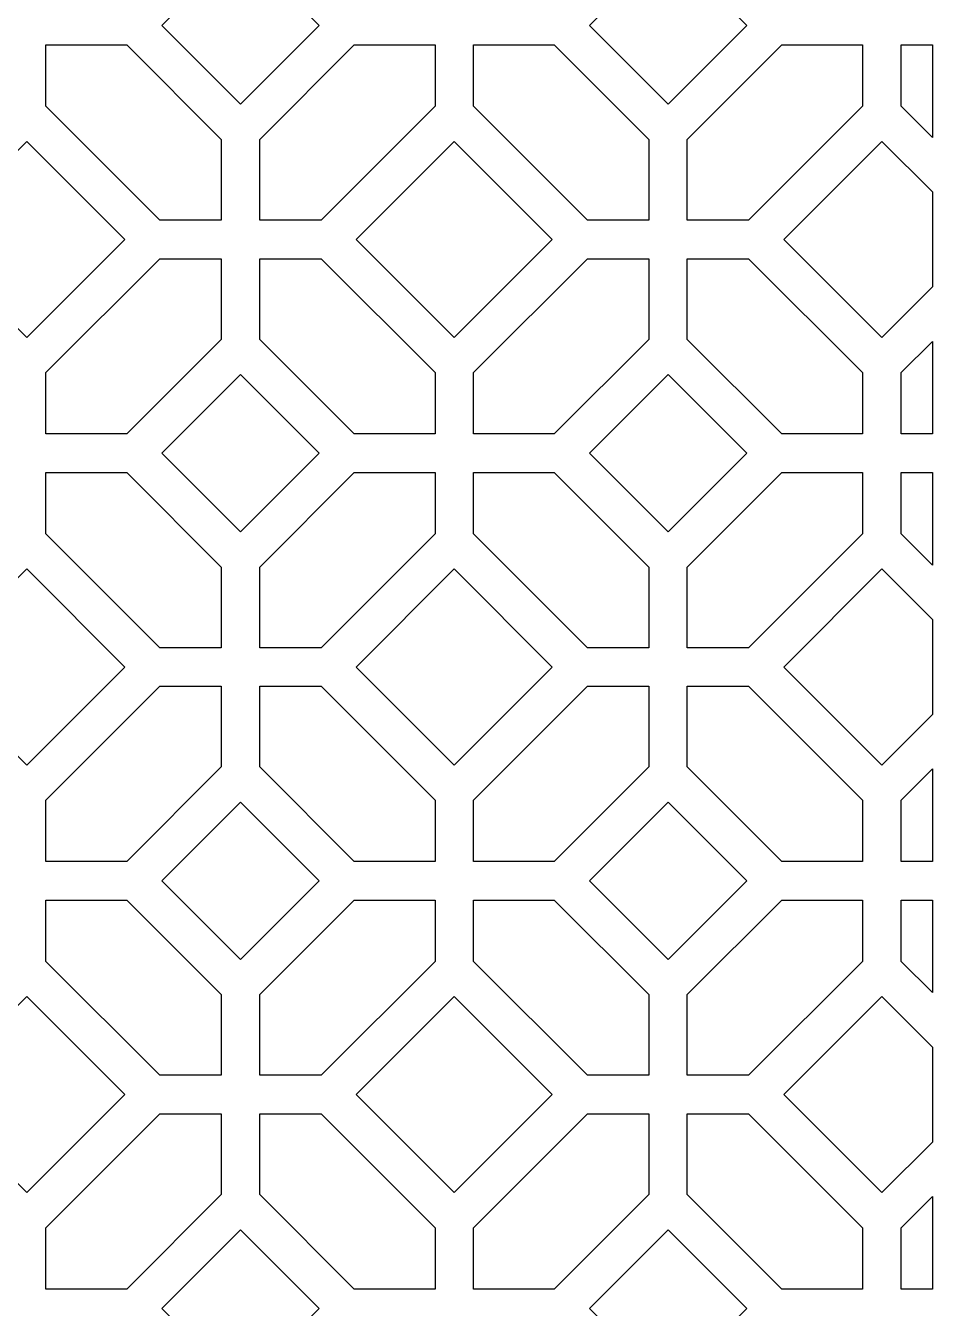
# Model space of a CAD drawing. Header units: centimetres. Extents: x -92 to 92, y -111 to 111.
# Drawn here: x -49.9 to -7.5, y 5.5 to 65.5 of the extents above; entities that cross this region are included whole.
import ezdxf

# ---------------------------------------------------------------- set-up
doc = ezdxf.new("R2010")
doc.units = ezdxf.units.CM
doc.header["$MEASUREMENT"] = 0
doc.layers.add('layer 1', color=7, linetype='Continuous')

msp = doc.modelspace()

# ---------------------------------------------------------------- linework, layer by layer
at = {"layer": 'layer 1', "color": 242}
for points, knots in [([(-39.81539, 61.79491), (-39.81539, 61.79491), (-36.1383, 65.472), (-36.1383, 65.472), (-36.1383, 65.472), (-36.1383, 65.472), (-39.81539, 69.14909), (-39.81539, 69.14909), (-39.81539, 69.14909), (-39.81539, 69.14909), (-43.49247, 65.472), (-43.49247, 65.472), (-43.49247, 65.472), (-43.49247, 65.472), (-39.81539, 61.79491), (-39.81539, 61.79491)], [0, 0, 0, 0, 0.2, 0.2, 0.2, 0.2, 0.4, 0.4, 0.4, 0.4, 0.6, 0.6, 0.6, 0.6, 1, 1, 1, 1]), ([(-19.81539, 61.79492), (-19.81539, 61.79492), (-16.1383, 65.47201), (-16.1383, 65.47201), (-16.1383, 65.47201), (-16.1383, 65.47201), (-19.81539, 69.1491), (-19.81539, 69.1491), (-19.81539, 69.1491), (-19.81539, 69.1491), (-23.49247, 65.47201), (-23.49247, 65.47201), (-23.49247, 65.47201), (-23.49247, 65.47201), (-19.81539, 61.79492), (-19.81539, 61.79492)], [0, 0, 0, 0, 0.2, 0.2, 0.2, 0.2, 0.4, 0.4, 0.4, 0.4, 0.6, 0.6, 0.6, 0.6, 1, 1, 1, 1]), ([(-48.91538, 64.572), (-48.91538, 64.572), (-48.91538, 61.70251), (-48.91538, 61.70251), (-48.91538, 61.70251), (-48.91538, 61.70251), (-43.58486, 56.37199), (-43.58486, 56.37199), (-43.58486, 56.37199), (-43.58486, 56.37199), (-40.71539, 56.37199), (-40.71539, 56.37199), (-40.71539, 56.37199), (-40.71539, 56.37199), (-40.71539, 60.14959), (-40.71539, 60.14959), (-40.71539, 60.14959), (-40.71539, 60.14959), (-45.13779, 64.572), (-45.13779, 64.572), (-45.13779, 64.572), (-45.13779, 64.572), (-48.91538, 64.572), (-48.91538, 64.572)], [0, 0, 0, 0, 0.14285714, 0.14285714, 0.14285714, 0.14285714, 0.28571429, 0.28571429, 0.28571429, 0.28571429, 0.42857143, 0.42857143, 0.42857143, 0.42857143, 0.57142857, 0.57142857, 0.57142857, 0.57142857, 0.71428571, 0.71428571, 0.71428571, 0.71428571, 1, 1, 1, 1]), ([(-30.71538, 61.70251), (-30.71538, 61.70251), (-30.71538, 64.572), (-30.71538, 64.572), (-30.71538, 64.572), (-30.71538, 64.572), (-34.49298, 64.572), (-34.49298, 64.572), (-34.49298, 64.572), (-34.49298, 64.572), (-38.91539, 60.14959), (-38.91539, 60.14959), (-38.91539, 60.14959), (-38.91539, 60.14959), (-38.91539, 56.37199), (-38.91539, 56.37199), (-38.91539, 56.37199), (-38.91539, 56.37199), (-36.0459, 56.37199), (-36.0459, 56.37199), (-36.0459, 56.37199), (-36.0459, 56.37199), (-30.71538, 61.70251), (-30.71538, 61.70251)], [0, 0, 0, 0, 0.14285714, 0.14285714, 0.14285714, 0.14285714, 0.28571429, 0.28571429, 0.28571429, 0.28571429, 0.42857143, 0.42857143, 0.42857143, 0.42857143, 0.57142857, 0.57142857, 0.57142857, 0.57142857, 0.71428571, 0.71428571, 0.71428571, 0.71428571, 1, 1, 1, 1]), ([(-28.91538, 64.57201), (-28.91538, 64.57201), (-28.91538, 61.70252), (-28.91538, 61.70252), (-28.91538, 61.70252), (-28.91538, 61.70252), (-23.58486, 56.372), (-23.58486, 56.372), (-23.58486, 56.372), (-23.58486, 56.372), (-20.71539, 56.372), (-20.71539, 56.372), (-20.71539, 56.372), (-20.71539, 56.372), (-20.71539, 60.1496), (-20.71539, 60.1496), (-20.71539, 60.1496), (-20.71539, 60.1496), (-25.13779, 64.57201), (-25.13779, 64.57201), (-25.13779, 64.57201), (-25.13779, 64.57201), (-28.91538, 64.57201), (-28.91538, 64.57201)], [0, 0, 0, 0, 0.14285714, 0.14285714, 0.14285714, 0.14285714, 0.28571429, 0.28571429, 0.28571429, 0.28571429, 0.42857143, 0.42857143, 0.42857143, 0.42857143, 0.57142857, 0.57142857, 0.57142857, 0.57142857, 0.71428571, 0.71428571, 0.71428571, 0.71428571, 1, 1, 1, 1]), ([(-10.71538, 61.70252), (-10.71538, 61.70252), (-10.71538, 64.57201), (-10.71538, 64.57201), (-10.71538, 64.57201), (-10.71538, 64.57201), (-14.49298, 64.57201), (-14.49298, 64.57201), (-14.49298, 64.57201), (-14.49298, 64.57201), (-18.91539, 60.1496), (-18.91539, 60.1496), (-18.91539, 60.1496), (-18.91539, 60.1496), (-18.91539, 56.372), (-18.91539, 56.372), (-18.91539, 56.372), (-18.91539, 56.372), (-16.0459, 56.372), (-16.0459, 56.372), (-16.0459, 56.372), (-16.0459, 56.372), (-10.71538, 61.70252), (-10.71538, 61.70252)], [0, 0, 0, 0, 0.14285714, 0.14285714, 0.14285714, 0.14285714, 0.28571429, 0.28571429, 0.28571429, 0.28571429, 0.42857143, 0.42857143, 0.42857143, 0.42857143, 0.57142857, 0.57142857, 0.57142857, 0.57142857, 0.71428571, 0.71428571, 0.71428571, 0.71428571, 1, 1, 1, 1]), ([(-7.45335, 64.57203), (-7.45335, 64.57203), (-8.91538, 64.57202), (-8.91538, 64.57202), (-8.91538, 64.57202), (-8.91538, 64.57202), (-8.91538, 61.70253), (-8.91538, 61.70253), (-8.91538, 61.70253), (-8.91538, 61.70253), (-7.45335, 60.24051), (-7.45335, 60.24051), (-7.45335, 60.24051), (-7.45335, 60.24051), (-7.45335, 64.57203), (-7.45335, 64.57203)], [0, 0, 0, 0, 0.2, 0.2, 0.2, 0.2, 0.4, 0.4, 0.4, 0.4, 0.6, 0.6, 0.6, 0.6, 1, 1, 1, 1]), ([(-49.81538, 60.05719), (-49.81538, 60.05719), (-54.40058, 55.472), (-54.40058, 55.472), (-54.40058, 55.472), (-54.40058, 55.472), (-49.81537, 50.88679), (-49.81537, 50.88679), (-49.81537, 50.88679), (-49.81537, 50.88679), (-45.23018, 55.47199), (-45.23018, 55.47199), (-45.23018, 55.47199), (-45.23018, 55.47199), (-49.81538, 60.05719), (-49.81538, 60.05719)], [0, 0, 0, 0, 0.2, 0.2, 0.2, 0.2, 0.4, 0.4, 0.4, 0.4, 0.6, 0.6, 0.6, 0.6, 1, 1, 1, 1]), ([(-29.81538, 60.0572), (-29.81538, 60.0572), (-34.40058, 55.472), (-34.40058, 55.472), (-34.40058, 55.472), (-34.40058, 55.472), (-29.81538, 50.8868), (-29.81538, 50.8868), (-29.81538, 50.8868), (-29.81538, 50.8868), (-25.23018, 55.472), (-25.23018, 55.472), (-25.23018, 55.472), (-25.23018, 55.472), (-29.81538, 60.0572), (-29.81538, 60.0572)], [0, 0, 0, 0, 0.2, 0.2, 0.2, 0.2, 0.4, 0.4, 0.4, 0.4, 0.6, 0.6, 0.6, 0.6, 1, 1, 1, 1]), ([(-7.45335, 57.69519), (-7.45335, 57.69519), (-9.81538, 60.05721), (-9.81538, 60.05721), (-9.81538, 60.05721), (-9.81538, 60.05721), (-14.40058, 55.47201), (-14.40058, 55.47201), (-14.40058, 55.47201), (-14.40058, 55.47201), (-9.81538, 50.88681), (-9.81538, 50.88681), (-9.81538, 50.88681), (-9.81538, 50.88681), (-7.45335, 53.24884), (-7.45335, 53.24884), (-7.45335, 53.24884), (-7.45335, 53.24884), (-7.45335, 57.69519), (-7.45335, 57.69519)], [0, 0, 0, 0, 0.16666667, 0.16666667, 0.16666667, 0.16666667, 0.33333333, 0.33333333, 0.33333333, 0.33333333, 0.5, 0.5, 0.5, 0.5, 0.66666667, 0.66666667, 0.66666667, 0.66666667, 1, 1, 1, 1]), ([(-40.71538, 54.57199), (-40.71538, 54.57199), (-43.58485, 54.57199), (-43.58485, 54.57199), (-43.58485, 54.57199), (-43.58485, 54.57199), (-48.91537, 49.24147), (-48.91537, 49.24147), (-48.91537, 49.24147), (-48.91537, 49.24147), (-48.91537, 46.372), (-48.91537, 46.372), (-48.91537, 46.372), (-48.91537, 46.372), (-45.13778, 46.372), (-45.13778, 46.372), (-45.13778, 46.372), (-45.13778, 46.372), (-40.71538, 50.79441), (-40.71538, 50.79441), (-40.71538, 50.79441), (-40.71538, 50.79441), (-40.71538, 54.57199), (-40.71538, 54.57199)], [0, 0, 0, 0, 0.14285714, 0.14285714, 0.14285714, 0.14285714, 0.28571429, 0.28571429, 0.28571429, 0.28571429, 0.42857143, 0.42857143, 0.42857143, 0.42857143, 0.57142857, 0.57142857, 0.57142857, 0.57142857, 0.71428571, 0.71428571, 0.71428571, 0.71428571, 1, 1, 1, 1]), ([(-36.04589, 54.57199), (-36.04589, 54.57199), (-38.91538, 54.57199), (-38.91538, 54.57199), (-38.91538, 54.57199), (-38.91538, 54.57199), (-38.91538, 50.79441), (-38.91538, 50.79441), (-38.91538, 50.79441), (-38.91538, 50.79441), (-34.49297, 46.372), (-34.49297, 46.372), (-34.49297, 46.372), (-34.49297, 46.372), (-30.71537, 46.372), (-30.71537, 46.372), (-30.71537, 46.372), (-30.71537, 46.372), (-30.71537, 49.24147), (-30.71537, 49.24147), (-30.71537, 49.24147), (-30.71537, 49.24147), (-36.04589, 54.57199), (-36.04589, 54.57199)], [0, 0, 0, 0, 0.14285714, 0.14285714, 0.14285714, 0.14285714, 0.28571429, 0.28571429, 0.28571429, 0.28571429, 0.42857143, 0.42857143, 0.42857143, 0.42857143, 0.57142857, 0.57142857, 0.57142857, 0.57142857, 0.71428571, 0.71428571, 0.71428571, 0.71428571, 1, 1, 1, 1]), ([(-20.71538, 54.572), (-20.71538, 54.572), (-23.58485, 54.572), (-23.58485, 54.572), (-23.58485, 54.572), (-23.58485, 54.572), (-28.91537, 49.24148), (-28.91537, 49.24148), (-28.91537, 49.24148), (-28.91537, 49.24148), (-28.91537, 46.37201), (-28.91537, 46.37201), (-28.91537, 46.37201), (-28.91537, 46.37201), (-25.13778, 46.37201), (-25.13778, 46.37201), (-25.13778, 46.37201), (-25.13778, 46.37201), (-20.71538, 50.79442), (-20.71538, 50.79442), (-20.71538, 50.79442), (-20.71538, 50.79442), (-20.71538, 54.572), (-20.71538, 54.572)], [0, 0, 0, 0, 0.14285714, 0.14285714, 0.14285714, 0.14285714, 0.28571429, 0.28571429, 0.28571429, 0.28571429, 0.42857143, 0.42857143, 0.42857143, 0.42857143, 0.57142857, 0.57142857, 0.57142857, 0.57142857, 0.71428571, 0.71428571, 0.71428571, 0.71428571, 1, 1, 1, 1]), ([(-16.04589, 54.572), (-16.04589, 54.572), (-18.91538, 54.572), (-18.91538, 54.572), (-18.91538, 54.572), (-18.91538, 54.572), (-18.91538, 50.79442), (-18.91538, 50.79442), (-18.91538, 50.79442), (-18.91538, 50.79442), (-14.49297, 46.37201), (-14.49297, 46.37201), (-14.49297, 46.37201), (-14.49297, 46.37201), (-10.71537, 46.37201), (-10.71537, 46.37201), (-10.71537, 46.37201), (-10.71537, 46.37201), (-10.71537, 49.24148), (-10.71537, 49.24148), (-10.71537, 49.24148), (-10.71537, 49.24148), (-16.04589, 54.572), (-16.04589, 54.572)], [0, 0, 0, 0, 0.14285714, 0.14285714, 0.14285714, 0.14285714, 0.28571429, 0.28571429, 0.28571429, 0.28571429, 0.42857143, 0.42857143, 0.42857143, 0.42857143, 0.57142857, 0.57142857, 0.57142857, 0.57142857, 0.71428571, 0.71428571, 0.71428571, 0.71428571, 1, 1, 1, 1]), ([(-7.45335, 50.70351), (-7.45335, 50.70351), (-8.91537, 49.24149), (-8.91537, 49.24149), (-8.91537, 49.24149), (-8.91537, 49.24149), (-8.91537, 46.37202), (-8.91537, 46.37202), (-8.91537, 46.37202), (-8.91537, 46.37202), (-7.45335, 46.37201), (-7.45335, 46.37201), (-7.45335, 46.37201), (-7.45335, 46.37201), (-7.45335, 50.70351), (-7.45335, 50.70351)], [0, 0, 0, 0, 0.2, 0.2, 0.2, 0.2, 0.4, 0.4, 0.4, 0.4, 0.6, 0.6, 0.6, 0.6, 1, 1, 1, 1]), ([(-39.81538, 41.79491), (-39.81538, 41.79491), (-36.13829, 45.472), (-36.13829, 45.472), (-36.13829, 45.472), (-36.13829, 45.472), (-39.81538, 49.14909), (-39.81538, 49.14909), (-39.81538, 49.14909), (-39.81538, 49.14909), (-43.49246, 45.472), (-43.49246, 45.472), (-43.49246, 45.472), (-43.49246, 45.472), (-39.81538, 41.79491), (-39.81538, 41.79491)], [0, 0, 0, 0, 0.2, 0.2, 0.2, 0.2, 0.4, 0.4, 0.4, 0.4, 0.6, 0.6, 0.6, 0.6, 1, 1, 1, 1]), ([(-19.81538, 41.79492), (-19.81538, 41.79492), (-16.13829, 45.47201), (-16.13829, 45.47201), (-16.13829, 45.47201), (-16.13829, 45.47201), (-19.81538, 49.1491), (-19.81538, 49.1491), (-19.81538, 49.1491), (-19.81538, 49.1491), (-23.49246, 45.47201), (-23.49246, 45.47201), (-23.49246, 45.47201), (-23.49246, 45.47201), (-19.81538, 41.79492), (-19.81538, 41.79492)], [0, 0, 0, 0, 0.2, 0.2, 0.2, 0.2, 0.4, 0.4, 0.4, 0.4, 0.6, 0.6, 0.6, 0.6, 1, 1, 1, 1]), ([(-48.91537, 44.572), (-48.91537, 44.572), (-48.91537, 41.70251), (-48.91537, 41.70251), (-48.91537, 41.70251), (-48.91537, 41.70251), (-43.58485, 36.37199), (-43.58485, 36.37199), (-43.58485, 36.37199), (-43.58485, 36.37199), (-40.71538, 36.37199), (-40.71538, 36.37199), (-40.71538, 36.37199), (-40.71538, 36.37199), (-40.71538, 40.14959), (-40.71538, 40.14959), (-40.71538, 40.14959), (-40.71538, 40.14959), (-45.13778, 44.572), (-45.13778, 44.572), (-45.13778, 44.572), (-45.13778, 44.572), (-48.91537, 44.572), (-48.91537, 44.572)], [0, 0, 0, 0, 0.14285714, 0.14285714, 0.14285714, 0.14285714, 0.28571429, 0.28571429, 0.28571429, 0.28571429, 0.42857143, 0.42857143, 0.42857143, 0.42857143, 0.57142857, 0.57142857, 0.57142857, 0.57142857, 0.71428571, 0.71428571, 0.71428571, 0.71428571, 1, 1, 1, 1]), ([(-30.71537, 41.70251), (-30.71537, 41.70251), (-30.71537, 44.572), (-30.71537, 44.572), (-30.71537, 44.572), (-30.71537, 44.572), (-34.49297, 44.572), (-34.49297, 44.572), (-34.49297, 44.572), (-34.49297, 44.572), (-38.91538, 40.14959), (-38.91538, 40.14959), (-38.91538, 40.14959), (-38.91538, 40.14959), (-38.91538, 36.37199), (-38.91538, 36.37199), (-38.91538, 36.37199), (-38.91538, 36.37199), (-36.04589, 36.37199), (-36.04589, 36.37199), (-36.04589, 36.37199), (-36.04589, 36.37199), (-30.71537, 41.70251), (-30.71537, 41.70251)], [0, 0, 0, 0, 0.14285714, 0.14285714, 0.14285714, 0.14285714, 0.28571429, 0.28571429, 0.28571429, 0.28571429, 0.42857143, 0.42857143, 0.42857143, 0.42857143, 0.57142857, 0.57142857, 0.57142857, 0.57142857, 0.71428571, 0.71428571, 0.71428571, 0.71428571, 1, 1, 1, 1]), ([(-28.91537, 44.57201), (-28.91537, 44.57201), (-28.91537, 41.70252), (-28.91537, 41.70252), (-28.91537, 41.70252), (-28.91537, 41.70252), (-23.58485, 36.372), (-23.58485, 36.372), (-23.58485, 36.372), (-23.58485, 36.372), (-20.71538, 36.372), (-20.71538, 36.372), (-20.71538, 36.372), (-20.71538, 36.372), (-20.71538, 40.1496), (-20.71538, 40.1496), (-20.71538, 40.1496), (-20.71538, 40.1496), (-25.13778, 44.57201), (-25.13778, 44.57201), (-25.13778, 44.57201), (-25.13778, 44.57201), (-28.91537, 44.57201), (-28.91537, 44.57201)], [0, 0, 0, 0, 0.14285714, 0.14285714, 0.14285714, 0.14285714, 0.28571429, 0.28571429, 0.28571429, 0.28571429, 0.42857143, 0.42857143, 0.42857143, 0.42857143, 0.57142857, 0.57142857, 0.57142857, 0.57142857, 0.71428571, 0.71428571, 0.71428571, 0.71428571, 1, 1, 1, 1]), ([(-10.71537, 41.70252), (-10.71537, 41.70252), (-10.71537, 44.57201), (-10.71537, 44.57201), (-10.71537, 44.57201), (-10.71537, 44.57201), (-14.49297, 44.57201), (-14.49297, 44.57201), (-14.49297, 44.57201), (-14.49297, 44.57201), (-18.91538, 40.1496), (-18.91538, 40.1496), (-18.91538, 40.1496), (-18.91538, 40.1496), (-18.91538, 36.372), (-18.91538, 36.372), (-18.91538, 36.372), (-18.91538, 36.372), (-16.04589, 36.372), (-16.04589, 36.372), (-16.04589, 36.372), (-16.04589, 36.372), (-10.71537, 41.70252), (-10.71537, 41.70252)], [0, 0, 0, 0, 0.14285714, 0.14285714, 0.14285714, 0.14285714, 0.28571429, 0.28571429, 0.28571429, 0.28571429, 0.42857143, 0.42857143, 0.42857143, 0.42857143, 0.57142857, 0.57142857, 0.57142857, 0.57142857, 0.71428571, 0.71428571, 0.71428571, 0.71428571, 1, 1, 1, 1]), ([(-7.45335, 44.57202), (-7.45335, 44.57202), (-8.91537, 44.57202), (-8.91537, 44.57202), (-8.91537, 44.57202), (-8.91537, 44.57202), (-8.91537, 41.70253), (-8.91537, 41.70253), (-8.91537, 41.70253), (-8.91537, 41.70253), (-7.45335, 40.24051), (-7.45335, 40.24051), (-7.45335, 40.24051), (-7.45335, 40.24051), (-7.45335, 44.57202), (-7.45335, 44.57202)], [0, 0, 0, 0, 0.2, 0.2, 0.2, 0.2, 0.4, 0.4, 0.4, 0.4, 0.6, 0.6, 0.6, 0.6, 1, 1, 1, 1]), ([(-49.81537, 40.05719), (-49.81537, 40.05719), (-54.40057, 35.472), (-54.40057, 35.472), (-54.40057, 35.472), (-54.40057, 35.472), (-49.81536, 30.88679), (-49.81536, 30.88679), (-49.81536, 30.88679), (-49.81536, 30.88679), (-45.23017, 35.47199), (-45.23017, 35.47199), (-45.23017, 35.47199), (-45.23017, 35.47199), (-49.81537, 40.05719), (-49.81537, 40.05719)], [0, 0, 0, 0, 0.2, 0.2, 0.2, 0.2, 0.4, 0.4, 0.4, 0.4, 0.6, 0.6, 0.6, 0.6, 1, 1, 1, 1]), ([(-29.81537, 40.0572), (-29.81537, 40.0572), (-34.40057, 35.472), (-34.40057, 35.472), (-34.40057, 35.472), (-34.40057, 35.472), (-29.81537, 30.8868), (-29.81537, 30.8868), (-29.81537, 30.8868), (-29.81537, 30.8868), (-25.23017, 35.472), (-25.23017, 35.472), (-25.23017, 35.472), (-25.23017, 35.472), (-29.81537, 40.0572), (-29.81537, 40.0572)], [0, 0, 0, 0, 0.2, 0.2, 0.2, 0.2, 0.4, 0.4, 0.4, 0.4, 0.6, 0.6, 0.6, 0.6, 1, 1, 1, 1]), ([(-7.45335, 37.6952), (-7.45335, 37.6952), (-9.81537, 40.05721), (-9.81537, 40.05721), (-9.81537, 40.05721), (-9.81537, 40.05721), (-14.40057, 35.47201), (-14.40057, 35.47201), (-14.40057, 35.47201), (-14.40057, 35.47201), (-9.81537, 30.88681), (-9.81537, 30.88681), (-9.81537, 30.88681), (-9.81537, 30.88681), (-7.45335, 33.24879), (-7.45335, 33.24879), (-7.45335, 33.24879), (-7.45335, 33.24879), (-7.45335, 37.6952), (-7.45335, 37.6952)], [0, 0, 0, 0, 0.16666667, 0.16666667, 0.16666667, 0.16666667, 0.33333333, 0.33333333, 0.33333333, 0.33333333, 0.5, 0.5, 0.5, 0.5, 0.66666667, 0.66666667, 0.66666667, 0.66666667, 1, 1, 1, 1]), ([(-40.71537, 34.57199), (-40.71537, 34.57199), (-43.58484, 34.57199), (-43.58484, 34.57199), (-43.58484, 34.57199), (-43.58484, 34.57199), (-48.91536, 29.24147), (-48.91536, 29.24147), (-48.91536, 29.24147), (-48.91536, 29.24147), (-48.91536, 26.372), (-48.91536, 26.372), (-48.91536, 26.372), (-48.91536, 26.372), (-45.13777, 26.372), (-45.13777, 26.372), (-45.13777, 26.372), (-45.13777, 26.372), (-40.71537, 30.79441), (-40.71537, 30.79441), (-40.71537, 30.79441), (-40.71537, 30.79441), (-40.71537, 34.57199), (-40.71537, 34.57199)], [0, 0, 0, 0, 0.14285714, 0.14285714, 0.14285714, 0.14285714, 0.28571429, 0.28571429, 0.28571429, 0.28571429, 0.42857143, 0.42857143, 0.42857143, 0.42857143, 0.57142857, 0.57142857, 0.57142857, 0.57142857, 0.71428571, 0.71428571, 0.71428571, 0.71428571, 1, 1, 1, 1]), ([(-36.04588, 34.57199), (-36.04588, 34.57199), (-38.91537, 34.57199), (-38.91537, 34.57199), (-38.91537, 34.57199), (-38.91537, 34.57199), (-38.91537, 30.79441), (-38.91537, 30.79441), (-38.91537, 30.79441), (-38.91537, 30.79441), (-34.49296, 26.372), (-34.49296, 26.372), (-34.49296, 26.372), (-34.49296, 26.372), (-30.71536, 26.372), (-30.71536, 26.372), (-30.71536, 26.372), (-30.71536, 26.372), (-30.71536, 29.24147), (-30.71536, 29.24147), (-30.71536, 29.24147), (-30.71536, 29.24147), (-36.04588, 34.57199), (-36.04588, 34.57199)], [0, 0, 0, 0, 0.14285714, 0.14285714, 0.14285714, 0.14285714, 0.28571429, 0.28571429, 0.28571429, 0.28571429, 0.42857143, 0.42857143, 0.42857143, 0.42857143, 0.57142857, 0.57142857, 0.57142857, 0.57142857, 0.71428571, 0.71428571, 0.71428571, 0.71428571, 1, 1, 1, 1]), ([(-20.71537, 34.572), (-20.71537, 34.572), (-23.58484, 34.572), (-23.58484, 34.572), (-23.58484, 34.572), (-23.58484, 34.572), (-28.91536, 29.24148), (-28.91536, 29.24148), (-28.91536, 29.24148), (-28.91536, 29.24148), (-28.91536, 26.37201), (-28.91536, 26.37201), (-28.91536, 26.37201), (-28.91536, 26.37201), (-25.13777, 26.37201), (-25.13777, 26.37201), (-25.13777, 26.37201), (-25.13777, 26.37201), (-20.71537, 30.79442), (-20.71537, 30.79442), (-20.71537, 30.79442), (-20.71537, 30.79442), (-20.71537, 34.572), (-20.71537, 34.572)], [0, 0, 0, 0, 0.14285714, 0.14285714, 0.14285714, 0.14285714, 0.28571429, 0.28571429, 0.28571429, 0.28571429, 0.42857143, 0.42857143, 0.42857143, 0.42857143, 0.57142857, 0.57142857, 0.57142857, 0.57142857, 0.71428571, 0.71428571, 0.71428571, 0.71428571, 1, 1, 1, 1]), ([(-16.04588, 34.572), (-16.04588, 34.572), (-18.91537, 34.572), (-18.91537, 34.572), (-18.91537, 34.572), (-18.91537, 34.572), (-18.91537, 30.79442), (-18.91537, 30.79442), (-18.91537, 30.79442), (-18.91537, 30.79442), (-14.49296, 26.37201), (-14.49296, 26.37201), (-14.49296, 26.37201), (-14.49296, 26.37201), (-10.71536, 26.37201), (-10.71536, 26.37201), (-10.71536, 26.37201), (-10.71536, 26.37201), (-10.71536, 29.24148), (-10.71536, 29.24148), (-10.71536, 29.24148), (-10.71536, 29.24148), (-16.04588, 34.572), (-16.04588, 34.572)], [0, 0, 0, 0, 0.14285714, 0.14285714, 0.14285714, 0.14285714, 0.28571429, 0.28571429, 0.28571429, 0.28571429, 0.42857143, 0.42857143, 0.42857143, 0.42857143, 0.57142857, 0.57142857, 0.57142857, 0.57142857, 0.71428571, 0.71428571, 0.71428571, 0.71428571, 1, 1, 1, 1]), ([(-7.45335, 30.7035), (-7.45335, 30.7035), (-8.91536, 29.24149), (-8.91536, 29.24149), (-8.91536, 29.24149), (-8.91536, 29.24149), (-8.91536, 26.37202), (-8.91536, 26.37202), (-8.91536, 26.37202), (-8.91536, 26.37202), (-7.45335, 26.37198), (-7.45335, 26.37198), (-7.45335, 26.37198), (-7.45335, 26.37198), (-7.45335, 30.7035), (-7.45335, 30.7035)], [0, 0, 0, 0, 0.2, 0.2, 0.2, 0.2, 0.4, 0.4, 0.4, 0.4, 0.6, 0.6, 0.6, 0.6, 1, 1, 1, 1]), ([(-39.81537, 21.79491), (-39.81537, 21.79491), (-36.13828, 25.472), (-36.13828, 25.472), (-36.13828, 25.472), (-36.13828, 25.472), (-39.81537, 29.14909), (-39.81537, 29.14909), (-39.81537, 29.14909), (-39.81537, 29.14909), (-43.49245, 25.472), (-43.49245, 25.472), (-43.49245, 25.472), (-43.49245, 25.472), (-39.81537, 21.79491), (-39.81537, 21.79491)], [0, 0, 0, 0, 0.2, 0.2, 0.2, 0.2, 0.4, 0.4, 0.4, 0.4, 0.6, 0.6, 0.6, 0.6, 1, 1, 1, 1]), ([(-19.81537, 21.79492), (-19.81537, 21.79492), (-16.13828, 25.47201), (-16.13828, 25.47201), (-16.13828, 25.47201), (-16.13828, 25.47201), (-19.81537, 29.1491), (-19.81537, 29.1491), (-19.81537, 29.1491), (-19.81537, 29.1491), (-23.49245, 25.47201), (-23.49245, 25.47201), (-23.49245, 25.47201), (-23.49245, 25.47201), (-19.81537, 21.79492), (-19.81537, 21.79492)], [0, 0, 0, 0, 0.2, 0.2, 0.2, 0.2, 0.4, 0.4, 0.4, 0.4, 0.6, 0.6, 0.6, 0.6, 1, 1, 1, 1]), ([(-48.91536, 24.572), (-48.91536, 24.572), (-48.91536, 21.70251), (-48.91536, 21.70251), (-48.91536, 21.70251), (-48.91536, 21.70251), (-43.58484, 16.37199), (-43.58484, 16.37199), (-43.58484, 16.37199), (-43.58484, 16.37199), (-40.71537, 16.37199), (-40.71537, 16.37199), (-40.71537, 16.37199), (-40.71537, 16.37199), (-40.71537, 20.14959), (-40.71537, 20.14959), (-40.71537, 20.14959), (-40.71537, 20.14959), (-45.13777, 24.572), (-45.13777, 24.572), (-45.13777, 24.572), (-45.13777, 24.572), (-48.91536, 24.572), (-48.91536, 24.572)], [0, 0, 0, 0, 0.14285714, 0.14285714, 0.14285714, 0.14285714, 0.28571429, 0.28571429, 0.28571429, 0.28571429, 0.42857143, 0.42857143, 0.42857143, 0.42857143, 0.57142857, 0.57142857, 0.57142857, 0.57142857, 0.71428571, 0.71428571, 0.71428571, 0.71428571, 1, 1, 1, 1]), ([(-30.71536, 21.70251), (-30.71536, 21.70251), (-30.71536, 24.572), (-30.71536, 24.572), (-30.71536, 24.572), (-30.71536, 24.572), (-34.49296, 24.572), (-34.49296, 24.572), (-34.49296, 24.572), (-34.49296, 24.572), (-38.91537, 20.14959), (-38.91537, 20.14959), (-38.91537, 20.14959), (-38.91537, 20.14959), (-38.91537, 16.37199), (-38.91537, 16.37199), (-38.91537, 16.37199), (-38.91537, 16.37199), (-36.04588, 16.37199), (-36.04588, 16.37199), (-36.04588, 16.37199), (-36.04588, 16.37199), (-30.71536, 21.70251), (-30.71536, 21.70251)], [0, 0, 0, 0, 0.14285714, 0.14285714, 0.14285714, 0.14285714, 0.28571429, 0.28571429, 0.28571429, 0.28571429, 0.42857143, 0.42857143, 0.42857143, 0.42857143, 0.57142857, 0.57142857, 0.57142857, 0.57142857, 0.71428571, 0.71428571, 0.71428571, 0.71428571, 1, 1, 1, 1]), ([(-28.91536, 24.57201), (-28.91536, 24.57201), (-28.91536, 21.70252), (-28.91536, 21.70252), (-28.91536, 21.70252), (-28.91536, 21.70252), (-23.58484, 16.372), (-23.58484, 16.372), (-23.58484, 16.372), (-23.58484, 16.372), (-20.71537, 16.372), (-20.71537, 16.372), (-20.71537, 16.372), (-20.71537, 16.372), (-20.71537, 20.1496), (-20.71537, 20.1496), (-20.71537, 20.1496), (-20.71537, 20.1496), (-25.13777, 24.57201), (-25.13777, 24.57201), (-25.13777, 24.57201), (-25.13777, 24.57201), (-28.91536, 24.57201), (-28.91536, 24.57201)], [0, 0, 0, 0, 0.14285714, 0.14285714, 0.14285714, 0.14285714, 0.28571429, 0.28571429, 0.28571429, 0.28571429, 0.42857143, 0.42857143, 0.42857143, 0.42857143, 0.57142857, 0.57142857, 0.57142857, 0.57142857, 0.71428571, 0.71428571, 0.71428571, 0.71428571, 1, 1, 1, 1]), ([(-10.71536, 21.70252), (-10.71536, 21.70252), (-10.71536, 24.57201), (-10.71536, 24.57201), (-10.71536, 24.57201), (-10.71536, 24.57201), (-14.49296, 24.57201), (-14.49296, 24.57201), (-14.49296, 24.57201), (-14.49296, 24.57201), (-18.91537, 20.1496), (-18.91537, 20.1496), (-18.91537, 20.1496), (-18.91537, 20.1496), (-18.91537, 16.372), (-18.91537, 16.372), (-18.91537, 16.372), (-18.91537, 16.372), (-16.04588, 16.372), (-16.04588, 16.372), (-16.04588, 16.372), (-16.04588, 16.372), (-10.71536, 21.70252), (-10.71536, 21.70252)], [0, 0, 0, 0, 0.14285714, 0.14285714, 0.14285714, 0.14285714, 0.28571429, 0.28571429, 0.28571429, 0.28571429, 0.42857143, 0.42857143, 0.42857143, 0.42857143, 0.57142857, 0.57142857, 0.57142857, 0.57142857, 0.71428571, 0.71428571, 0.71428571, 0.71428571, 1, 1, 1, 1]), ([(-7.45335, 24.57202), (-7.45335, 24.57202), (-8.91536, 24.57202), (-8.91536, 24.57202), (-8.91536, 24.57202), (-8.91536, 24.57202), (-8.91536, 21.70253), (-8.91536, 21.70253), (-8.91536, 21.70253), (-8.91536, 21.70253), (-7.45335, 20.24051), (-7.45335, 20.24051), (-7.45335, 20.24051), (-7.45335, 20.24051), (-7.45335, 24.57202), (-7.45335, 24.57202)], [0, 0, 0, 0, 0.2, 0.2, 0.2, 0.2, 0.4, 0.4, 0.4, 0.4, 0.6, 0.6, 0.6, 0.6, 1, 1, 1, 1]), ([(-49.81536, 20.05719), (-49.81536, 20.05719), (-54.40056, 15.472), (-54.40056, 15.472), (-54.40056, 15.472), (-54.40056, 15.472), (-49.81535, 10.88679), (-49.81535, 10.88679), (-49.81535, 10.88679), (-49.81535, 10.88679), (-45.23016, 15.47199), (-45.23016, 15.47199), (-45.23016, 15.47199), (-45.23016, 15.47199), (-49.81536, 20.05719), (-49.81536, 20.05719)], [0, 0, 0, 0, 0.2, 0.2, 0.2, 0.2, 0.4, 0.4, 0.4, 0.4, 0.6, 0.6, 0.6, 0.6, 1, 1, 1, 1]), ([(-29.81536, 20.0572), (-29.81536, 20.0572), (-34.40056, 15.472), (-34.40056, 15.472), (-34.40056, 15.472), (-34.40056, 15.472), (-29.81536, 10.8868), (-29.81536, 10.8868), (-29.81536, 10.8868), (-29.81536, 10.8868), (-25.23016, 15.472), (-25.23016, 15.472), (-25.23016, 15.472), (-25.23016, 15.472), (-29.81536, 20.0572), (-29.81536, 20.0572)], [0, 0, 0, 0, 0.2, 0.2, 0.2, 0.2, 0.4, 0.4, 0.4, 0.4, 0.6, 0.6, 0.6, 0.6, 1, 1, 1, 1]), ([(-7.45335, 17.69521), (-7.45335, 17.69521), (-9.81536, 20.05721), (-9.81536, 20.05721), (-9.81536, 20.05721), (-9.81536, 20.05721), (-14.40056, 15.47201), (-14.40056, 15.47201), (-14.40056, 15.47201), (-14.40056, 15.47201), (-9.81536, 10.88681), (-9.81536, 10.88681), (-9.81536, 10.88681), (-9.81536, 10.88681), (-7.45335, 13.24883), (-7.45335, 13.24883), (-7.45335, 13.24883), (-7.45335, 13.24883), (-7.45335, 17.69521), (-7.45335, 17.69521)], [0, 0, 0, 0, 0.16666667, 0.16666667, 0.16666667, 0.16666667, 0.33333333, 0.33333333, 0.33333333, 0.33333333, 0.5, 0.5, 0.5, 0.5, 0.66666667, 0.66666667, 0.66666667, 0.66666667, 1, 1, 1, 1]), ([(-40.71536, 14.57199), (-40.71536, 14.57199), (-43.58483, 14.57199), (-43.58483, 14.57199), (-43.58483, 14.57199), (-43.58483, 14.57199), (-48.91535, 9.24147), (-48.91535, 9.24147), (-48.91535, 9.24147), (-48.91535, 9.24147), (-48.91535, 6.372), (-48.91535, 6.372), (-48.91535, 6.372), (-48.91535, 6.372), (-45.13776, 6.372), (-45.13776, 6.372), (-45.13776, 6.372), (-45.13776, 6.372), (-40.71536, 10.79441), (-40.71536, 10.79441), (-40.71536, 10.79441), (-40.71536, 10.79441), (-40.71536, 14.57199), (-40.71536, 14.57199)], [0, 0, 0, 0, 0.14285714, 0.14285714, 0.14285714, 0.14285714, 0.28571429, 0.28571429, 0.28571429, 0.28571429, 0.42857143, 0.42857143, 0.42857143, 0.42857143, 0.57142857, 0.57142857, 0.57142857, 0.57142857, 0.71428571, 0.71428571, 0.71428571, 0.71428571, 1, 1, 1, 1]), ([(-36.04587, 14.57199), (-36.04587, 14.57199), (-38.91536, 14.57199), (-38.91536, 14.57199), (-38.91536, 14.57199), (-38.91536, 14.57199), (-38.91536, 10.79441), (-38.91536, 10.79441), (-38.91536, 10.79441), (-38.91536, 10.79441), (-34.49295, 6.372), (-34.49295, 6.372), (-34.49295, 6.372), (-34.49295, 6.372), (-30.71535, 6.372), (-30.71535, 6.372), (-30.71535, 6.372), (-30.71535, 6.372), (-30.71535, 9.24147), (-30.71535, 9.24147), (-30.71535, 9.24147), (-30.71535, 9.24147), (-36.04587, 14.57199), (-36.04587, 14.57199)], [0, 0, 0, 0, 0.14285714, 0.14285714, 0.14285714, 0.14285714, 0.28571429, 0.28571429, 0.28571429, 0.28571429, 0.42857143, 0.42857143, 0.42857143, 0.42857143, 0.57142857, 0.57142857, 0.57142857, 0.57142857, 0.71428571, 0.71428571, 0.71428571, 0.71428571, 1, 1, 1, 1]), ([(-20.71536, 14.572), (-20.71536, 14.572), (-23.58483, 14.572), (-23.58483, 14.572), (-23.58483, 14.572), (-23.58483, 14.572), (-28.91535, 9.24148), (-28.91535, 9.24148), (-28.91535, 9.24148), (-28.91535, 9.24148), (-28.91535, 6.37201), (-28.91535, 6.37201), (-28.91535, 6.37201), (-28.91535, 6.37201), (-25.13776, 6.37201), (-25.13776, 6.37201), (-25.13776, 6.37201), (-25.13776, 6.37201), (-20.71536, 10.79442), (-20.71536, 10.79442), (-20.71536, 10.79442), (-20.71536, 10.79442), (-20.71536, 14.572), (-20.71536, 14.572)], [0, 0, 0, 0, 0.14285714, 0.14285714, 0.14285714, 0.14285714, 0.28571429, 0.28571429, 0.28571429, 0.28571429, 0.42857143, 0.42857143, 0.42857143, 0.42857143, 0.57142857, 0.57142857, 0.57142857, 0.57142857, 0.71428571, 0.71428571, 0.71428571, 0.71428571, 1, 1, 1, 1]), ([(-16.04587, 14.572), (-16.04587, 14.572), (-18.91536, 14.572), (-18.91536, 14.572), (-18.91536, 14.572), (-18.91536, 14.572), (-18.91536, 10.79442), (-18.91536, 10.79442), (-18.91536, 10.79442), (-18.91536, 10.79442), (-14.49295, 6.37201), (-14.49295, 6.37201), (-14.49295, 6.37201), (-14.49295, 6.37201), (-10.71535, 6.37201), (-10.71535, 6.37201), (-10.71535, 6.37201), (-10.71535, 6.37201), (-10.71535, 9.24148), (-10.71535, 9.24148), (-10.71535, 9.24148), (-10.71535, 9.24148), (-16.04587, 14.572), (-16.04587, 14.572)], [0, 0, 0, 0, 0.14285714, 0.14285714, 0.14285714, 0.14285714, 0.28571429, 0.28571429, 0.28571429, 0.28571429, 0.42857143, 0.42857143, 0.42857143, 0.42857143, 0.57142857, 0.57142857, 0.57142857, 0.57142857, 0.71428571, 0.71428571, 0.71428571, 0.71428571, 1, 1, 1, 1]), ([(-7.45335, 10.70349), (-7.45335, 10.70349), (-8.91535, 9.24149), (-8.91535, 9.24149), (-8.91535, 9.24149), (-8.91535, 9.24149), (-8.91535, 6.37202), (-8.91535, 6.37202), (-8.91535, 6.37202), (-8.91535, 6.37202), (-7.45335, 6.37204), (-7.45335, 6.37204), (-7.45335, 6.37204), (-7.45335, 6.37204), (-7.45335, 10.70349), (-7.45335, 10.70349)], [0, 0, 0, 0, 0.2, 0.2, 0.2, 0.2, 0.4, 0.4, 0.4, 0.4, 0.6, 0.6, 0.6, 0.6, 1, 1, 1, 1]), ([(-39.81536, 1.79491), (-39.81536, 1.79491), (-36.13827, 5.472), (-36.13827, 5.472), (-36.13827, 5.472), (-36.13827, 5.472), (-39.81536, 9.14909), (-39.81536, 9.14909), (-39.81536, 9.14909), (-39.81536, 9.14909), (-43.49244, 5.472), (-43.49244, 5.472), (-43.49244, 5.472), (-43.49244, 5.472), (-39.81536, 1.79491), (-39.81536, 1.79491)], [0, 0, 0, 0, 0.2, 0.2, 0.2, 0.2, 0.4, 0.4, 0.4, 0.4, 0.6, 0.6, 0.6, 0.6, 1, 1, 1, 1]), ([(-19.81536, 1.79492), (-19.81536, 1.79492), (-16.13827, 5.47201), (-16.13827, 5.47201), (-16.13827, 5.47201), (-16.13827, 5.47201), (-19.81536, 9.1491), (-19.81536, 9.1491), (-19.81536, 9.1491), (-19.81536, 9.1491), (-23.49244, 5.47201), (-23.49244, 5.47201), (-23.49244, 5.47201), (-23.49244, 5.47201), (-19.81536, 1.79492), (-19.81536, 1.79492)], [0, 0, 0, 0, 0.2, 0.2, 0.2, 0.2, 0.4, 0.4, 0.4, 0.4, 0.6, 0.6, 0.6, 0.6, 1, 1, 1, 1])]:
    msp.add_open_spline(points, degree=3, knots=knots, dxfattribs=at)

doc.saveas('drawing.dxf')
